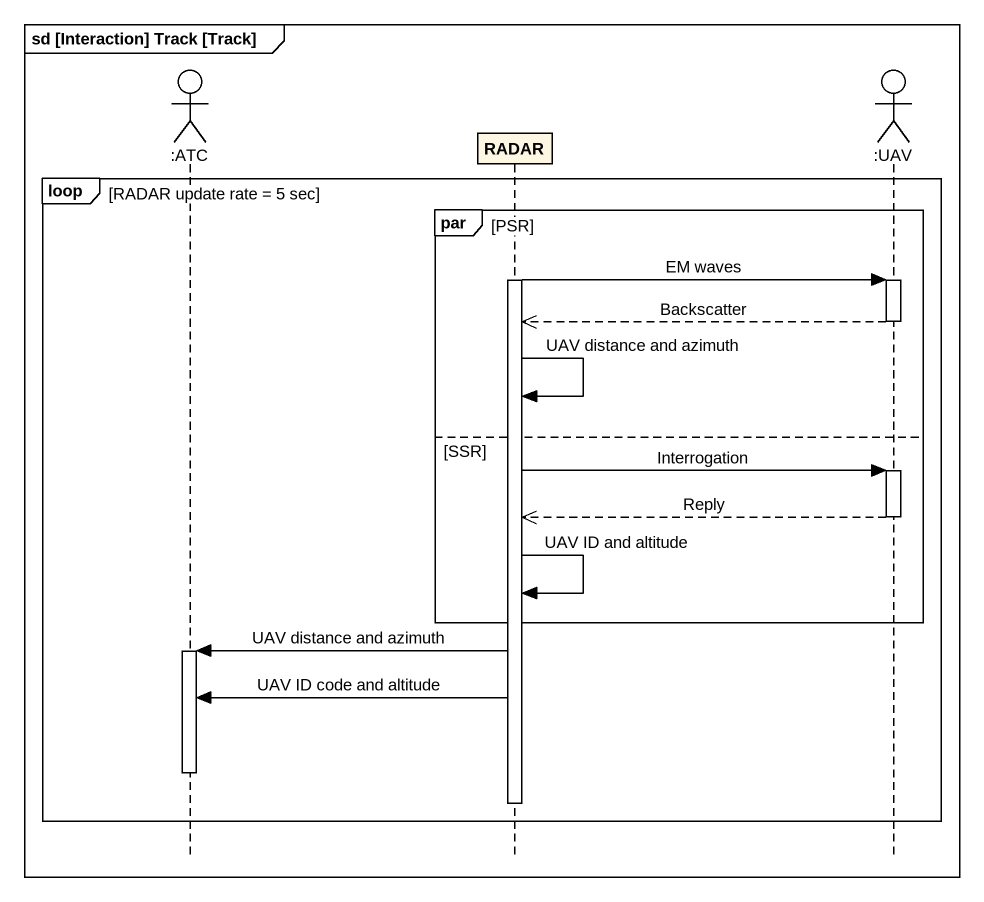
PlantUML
@startuml
mainframe sd [Interaction] Track [Track]
hide footbox
actor ":ATC" as ATC
participant RADAR
actor ":UAV" as UAV

loop RADAR update rate = 5 sec
  par PSR
    activate RADAR
    RADAR -> UAV : EM waves
    activate UAV
    UAV -->> RADAR : Backscatter
    deactivate UAV
    RADAR -> RADAR : UAV distance and azimuth
  else SSR
    RADAR -> UAV : Interrogation
    activate UAV
    UAV -->> RADAR : Reply
    deactivate UAV
    RADAR -> RADAR : UAV ID and altitude
  end
  RADAR -> ATC : UAV distance and azimuth
  activate ATC
  RADAR -> ATC : UAV ID code and altitude
  deactivate ATC
  deactivate RADAR
end
@enduml
